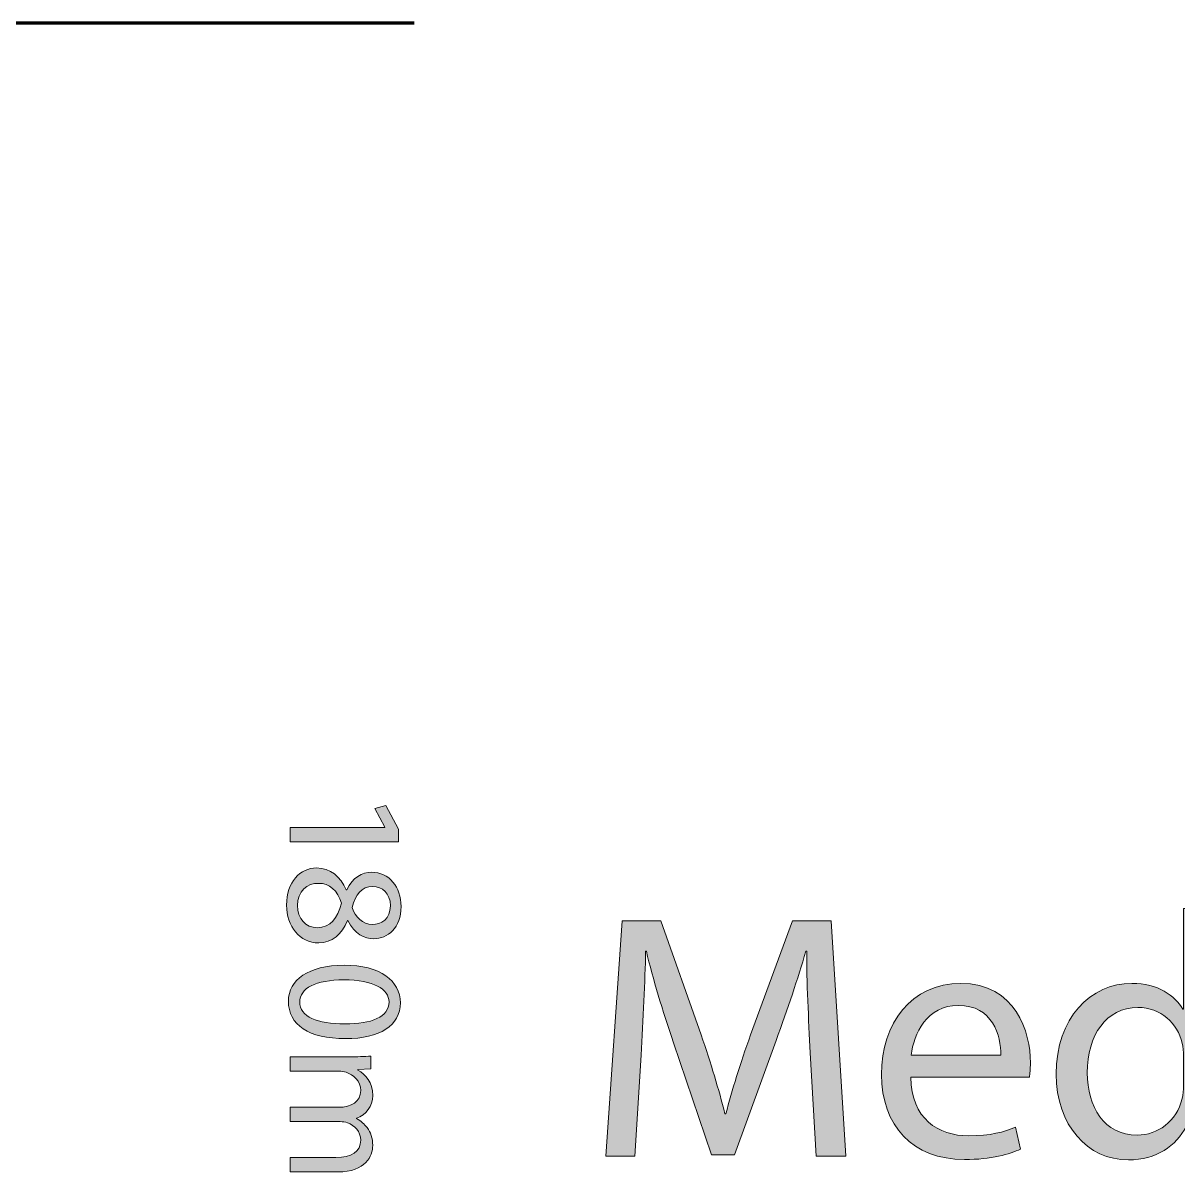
# Model space of a CAD drawing. Header units: inches. Extents: x -572 to 1154, y 60 to 244.
# Drawn here: x 414.7 to 514, y 142.9 to 242.5 of the extents above; entities that cross this region are included whole.
import ezdxf

# ---------------------------------------------------------------- set-up
doc = ezdxf.new("R2010")
doc.units = ezdxf.units.IN
doc.header["$MEASUREMENT"] = 0
doc.layers.add('Layer 1', color=7, linetype='Continuous')

# ---------------------------------------------------------------- blocks, each defined once
blk = doc.blocks.new('block 8')
at = {"layer": 'Layer 1', "true_color": 0xffffff}
h = blk.add_hatch(color=7, dxfattribs=at)
h.dxf.hatch_style = 2
edge = h.paths.add_edge_path()
edge.add_spline(control_points=[(439.931, 169.826), (441.133, 169.826), (441.984, 169.107), (442.482, 167.935), (442.482, 167.935), (442.526, 167.949), (442.526, 167.949), (443.024, 169.005), (443.845, 169.459), (444.666, 169.459), (446.177, 169.459), (447.203, 168.184), (447.203, 166.512), (447.203, 164.665), (446.045, 163.741), (444.857, 163.741), (444.051, 163.741), (443.186, 164.137), (442.628, 165.31), (442.628, 165.31), (442.585, 165.31), (442.585, 165.31), (442.115, 164.122), (441.28, 163.389), (440.121, 163.389), (438.465, 163.389), (437.35, 164.812), (437.35, 166.63), (437.35, 168.624), (438.538, 169.826), (439.931, 169.826)], knot_values=[0, 0, 0, 0, 1, 1, 1, 2, 2, 2, 3, 3, 3, 4, 4, 4, 5, 5, 5, 6, 6, 6, 7, 7, 7, 8, 8, 8, 9, 9, 9, 10, 10, 10, 10], degree=3, periodic=1)
edge = h.paths.add_edge_path()
edge.add_spline(control_points=[(439.989, 164.694), (441.148, 164.694), (441.705, 165.501), (442.071, 166.791), (441.749, 167.906), (441.016, 168.507), (440.107, 168.507), (439.139, 168.551), (438.288, 167.817), (438.288, 166.601), (438.288, 165.442), (439.007, 164.694), (439.989, 164.694)], knot_values=[0, 0, 0, 0, 1, 1, 1, 2, 2, 2, 3, 3, 3, 4, 4, 4, 4], degree=3, periodic=1)
edge = h.paths.add_edge_path()
edge.add_spline(control_points=[(444.755, 168.243), (443.802, 168.243), (443.289, 167.524), (442.995, 166.424), (443.274, 165.603), (443.861, 164.973), (444.726, 164.973), (445.488, 164.973), (446.28, 165.427), (446.28, 166.586), (446.28, 167.656), (445.576, 168.243), (444.755, 168.243)], knot_values=[0, 0, 0, 0, 1, 1, 1, 2, 2, 2, 3, 3, 3, 4, 4, 4, 4], degree=3, periodic=1)
at = {"layer": 'Layer 1', "lineweight": 0}
for points, knots in [([(439.931, 169.826), (441.133, 169.826), (441.984, 169.107), (442.482, 167.935), (442.482, 167.935), (442.526, 167.949), (442.526, 167.949), (443.024, 169.005), (443.845, 169.459), (444.666, 169.459), (446.177, 169.459), (447.203, 168.184), (447.203, 166.512), (447.203, 164.665), (446.045, 163.741), (444.857, 163.741), (444.051, 163.741), (443.186, 164.137), (442.628, 165.31), (442.628, 165.31), (442.585, 165.31), (442.585, 165.31), (442.115, 164.122), (441.28, 163.389), (440.121, 163.389), (438.465, 163.389), (437.35, 164.812), (437.35, 166.63), (437.35, 168.624), (438.538, 169.826), (439.931, 169.826)], [0, 0, 0, 0, 1, 1, 1, 2, 2, 2, 3, 3, 3, 4, 4, 4, 5, 5, 5, 6, 6, 6, 7, 7, 7, 8, 8, 8, 9, 9, 9, 10, 10, 10, 10]), ([(439.989, 164.694), (441.148, 164.694), (441.705, 165.501), (442.071, 166.791), (441.749, 167.906), (441.016, 168.507), (440.107, 168.507), (439.139, 168.551), (438.288, 167.817), (438.288, 166.601), (438.288, 165.442), (439.007, 164.694), (439.989, 164.694)], [0, 0, 0, 0, 1, 1, 1, 2, 2, 2, 3, 3, 3, 4, 4, 4, 4]), ([(444.755, 168.243), (443.802, 168.243), (443.289, 167.524), (442.995, 166.424), (443.274, 165.603), (443.861, 164.973), (444.726, 164.973), (445.488, 164.973), (446.28, 165.427), (446.28, 166.586), (446.28, 167.656), (445.576, 168.243), (444.755, 168.243)], [0, 0, 0, 0, 1, 1, 1, 2, 2, 2, 3, 3, 3, 4, 4, 4, 4])]:
    blk.add_open_spline(points, degree=3, knots=knots, dxfattribs=at)
blk = doc.blocks.new('block 7')
at = {"layer": 'Layer 1', "true_color": 0xffffff}
h = blk.add_hatch(color=7, dxfattribs=at)
h.dxf.hatch_style = 2
h.paths.add_polyline_path([(445.804, 173.304), (445.804, 173.333), (444.931, 174.951), (445.89, 175.194), (446.979, 173.16), (446.979, 172.086), (437.668, 172.086), (437.668, 173.303)])
h = blk.add_hatch(color=7, dxfattribs=at)
h.dxf.hatch_style = 2
edge = h.paths.add_edge_path()
edge.add_spline(control_points=[(442.424, 155.154), (439.258, 155.154), (437.511, 156.329), (437.511, 158.392), (437.511, 160.211), (439.215, 161.443), (442.296, 161.471), (445.418, 161.471), (447.137, 160.125), (447.137, 158.234), (447.137, 156.272), (445.39, 155.154), (442.424, 155.154)], knot_values=[0, 0, 0, 0, 1, 1, 1, 2, 2, 2, 3, 3, 3, 4, 4, 4, 4], degree=3, periodic=1)
edge = h.paths.add_edge_path()
edge.add_spline(control_points=[(442.281, 160.211), (439.86, 160.211), (438.485, 159.466), (438.485, 158.32), (438.485, 157.031), (439.99, 156.415), (442.367, 156.415), (444.658, 156.415), (446.163, 157.003), (446.163, 158.306), (446.163, 159.409), (444.817, 160.211), (442.281, 160.211)], knot_values=[0, 0, 0, 0, 1, 1, 1, 2, 2, 2, 3, 3, 3, 4, 4, 4, 4], degree=3, periodic=1)
h = blk.add_hatch(color=7, dxfattribs=at)
h.dxf.hatch_style = 2
edge = h.paths.add_edge_path()
edge.add_spline(control_points=[(442.725, 153.593), (443.442, 153.593), (444.029, 153.607), (444.602, 153.65), (444.602, 153.65), (444.602, 152.546), (444.602, 152.546), (444.602, 152.546), (443.484, 152.49), (443.484, 152.49), (443.484, 152.49), (443.484, 152.447), (443.484, 152.447), (444.143, 152.06), (444.759, 151.415), (444.759, 150.27), (444.759, 149.324), (444.186, 148.608), (443.37, 148.307), (443.37, 148.307), (443.37, 148.278), (443.37, 148.278), (443.757, 148.063), (444.057, 147.791), (444.272, 147.505), (444.588, 147.089), (444.759, 146.631), (444.759, 145.972), (444.759, 145.055), (444.158, 143.695), (441.752, 143.695), (441.752, 143.695), (437.669, 143.695), (437.669, 143.695), (437.669, 143.695), (437.669, 144.926), (437.669, 144.926), (437.669, 144.926), (441.594, 144.926), (441.594, 144.926), (442.926, 144.926), (443.729, 145.413), (443.729, 146.43), (443.729, 147.147), (443.198, 147.705), (442.582, 147.921), (442.411, 147.978), (442.181, 148.021), (441.953, 148.021), (441.953, 148.021), (437.669, 148.021), (437.669, 148.021), (437.669, 148.021), (437.669, 149.252), (437.669, 149.252), (437.669, 149.252), (441.823, 149.252), (441.823, 149.252), (442.926, 149.252), (443.728, 149.74), (443.728, 150.7), (443.728, 151.487), (443.098, 152.06), (442.467, 152.261), (442.281, 152.332), (442.066, 152.361), (441.851, 152.361), (441.851, 152.361), (437.669, 152.361), (437.669, 152.361), (437.669, 152.361), (437.669, 153.593), (437.669, 153.593), (437.669, 153.593), (442.725, 153.593), (442.725, 153.593), (442.725, 153.593), (442.725, 153.593), (442.725, 153.593)], knot_values=[0, 0, 0, 0, 1, 1, 1, 2, 2, 2, 3, 3, 3, 4, 4, 4, 5, 5, 5, 6, 6, 6, 7, 7, 7, 8, 8, 8, 9, 9, 9, 10, 10, 10, 11, 11, 11, 12, 12, 12, 13, 13, 13, 14, 14, 14, 15, 15, 15, 16, 16, 16, 17, 17, 17, 18, 18, 18, 19, 19, 19, 20, 20, 20, 21, 21, 21, 22, 22, 22, 23, 23, 23, 24, 24, 24, 25, 25, 25, 26, 26, 26, 26], degree=3, periodic=1)
h = blk.add_hatch(color=7, dxfattribs=at)
h.dxf.hatch_style = 2
edge = h.paths.add_edge_path()
edge.add_spline(control_points=[(442.725, 141.645), (443.442, 141.645), (444.029, 141.66), (444.602, 141.702), (444.602, 141.702), (444.602, 140.6), (444.602, 140.6), (444.602, 140.6), (443.484, 140.542), (443.484, 140.542), (443.484, 140.542), (443.484, 140.499), (443.484, 140.499), (444.143, 140.113), (444.759, 139.468), (444.759, 138.322), (444.759, 137.376), (444.186, 136.66), (443.37, 136.359), (443.37, 136.359), (443.37, 136.331), (443.37, 136.331), (443.757, 136.116), (444.057, 135.844), (444.272, 135.558), (444.588, 135.142), (444.759, 134.684), (444.759, 134.024), (444.759, 133.108), (444.158, 131.747), (441.752, 131.747), (441.752, 131.747), (437.669, 131.747), (437.669, 131.747), (437.669, 131.747), (437.669, 132.979), (437.669, 132.979), (437.669, 132.979), (441.594, 132.979), (441.594, 132.979), (442.926, 132.979), (443.729, 133.466), (443.729, 134.483), (443.729, 135.199), (443.198, 135.758), (442.582, 135.973), (442.411, 136.031), (442.181, 136.073), (441.953, 136.073), (441.953, 136.073), (437.669, 136.073), (437.669, 136.073), (437.669, 136.073), (437.669, 137.305), (437.669, 137.305), (437.669, 137.305), (441.823, 137.305), (441.823, 137.305), (442.926, 137.305), (443.728, 137.792), (443.728, 138.752), (443.728, 139.54), (443.098, 140.113), (442.467, 140.314), (442.281, 140.385), (442.066, 140.413), (441.851, 140.413), (441.851, 140.413), (437.669, 140.413), (437.669, 140.413), (437.669, 140.413), (437.669, 141.645), (437.669, 141.645), (437.669, 141.645), (442.725, 141.645), (442.725, 141.645), (442.725, 141.645), (442.725, 141.645), (442.725, 141.645)], knot_values=[0, 0, 0, 0, 1, 1, 1, 2, 2, 2, 3, 3, 3, 4, 4, 4, 5, 5, 5, 6, 6, 6, 7, 7, 7, 8, 8, 8, 9, 9, 9, 10, 10, 10, 11, 11, 11, 12, 12, 12, 13, 13, 13, 14, 14, 14, 15, 15, 15, 16, 16, 16, 17, 17, 17, 18, 18, 18, 19, 19, 19, 20, 20, 20, 21, 21, 21, 22, 22, 22, 23, 23, 23, 24, 24, 24, 25, 25, 25, 26, 26, 26, 26], degree=3, periodic=1)
at = {"layer": 'Layer 1', "lineweight": 0}
blk.add_lwpolyline([(445.804, 173.304), (445.804, 173.333), (444.931, 174.951), (445.89, 175.194), (446.979, 173.16), (446.979, 172.086), (437.668, 172.086), (437.668, 173.303), (445.804, 173.304), (445.804, 173.304)], dxfattribs=at)
for points, knots in [([(442.424, 155.154), (439.258, 155.154), (437.511, 156.329), (437.511, 158.392), (437.511, 160.211), (439.215, 161.443), (442.296, 161.471), (445.418, 161.471), (447.137, 160.125), (447.137, 158.234), (447.137, 156.272), (445.39, 155.154), (442.424, 155.154)], [0, 0, 0, 0, 1, 1, 1, 2, 2, 2, 3, 3, 3, 4, 4, 4, 4]), ([(442.281, 160.211), (439.86, 160.211), (438.485, 159.466), (438.485, 158.32), (438.485, 157.031), (439.99, 156.415), (442.367, 156.415), (444.658, 156.415), (446.163, 157.003), (446.163, 158.306), (446.163, 159.409), (444.817, 160.211), (442.281, 160.211)], [0, 0, 0, 0, 1, 1, 1, 2, 2, 2, 3, 3, 3, 4, 4, 4, 4]), ([(442.725, 153.593), (443.442, 153.593), (444.029, 153.607), (444.602, 153.65), (444.602, 153.65), (444.602, 152.546), (444.602, 152.546), (444.602, 152.546), (443.484, 152.49), (443.484, 152.49), (443.484, 152.49), (443.484, 152.447), (443.484, 152.447), (444.143, 152.06), (444.759, 151.415), (444.759, 150.27), (444.759, 149.324), (444.186, 148.608), (443.37, 148.307), (443.37, 148.307), (443.37, 148.278), (443.37, 148.278), (443.757, 148.063), (444.057, 147.791), (444.272, 147.505), (444.588, 147.089), (444.759, 146.631), (444.759, 145.972), (444.759, 145.055), (444.158, 143.695), (441.752, 143.695), (441.752, 143.695), (437.669, 143.695), (437.669, 143.695), (437.669, 143.695), (437.669, 144.926), (437.669, 144.926), (437.669, 144.926), (441.594, 144.926), (441.594, 144.926), (442.926, 144.926), (443.729, 145.413), (443.729, 146.43), (443.729, 147.147), (443.198, 147.705), (442.582, 147.921), (442.411, 147.978), (442.181, 148.021), (441.953, 148.021), (441.953, 148.021), (437.669, 148.021), (437.669, 148.021), (437.669, 148.021), (437.669, 149.252), (437.669, 149.252), (437.669, 149.252), (441.823, 149.252), (441.823, 149.252), (442.926, 149.252), (443.728, 149.74), (443.728, 150.7), (443.728, 151.487), (443.098, 152.06), (442.467, 152.261), (442.281, 152.332), (442.066, 152.361), (441.851, 152.361), (441.851, 152.361), (437.669, 152.361), (437.669, 152.361), (437.669, 152.361), (437.669, 153.593), (437.669, 153.593), (437.669, 153.593), (442.725, 153.593), (442.725, 153.593), (442.725, 153.593), (442.725, 153.593), (442.725, 153.593)], [0, 0, 0, 0, 1, 1, 1, 2, 2, 2, 3, 3, 3, 4, 4, 4, 5, 5, 5, 6, 6, 6, 7, 7, 7, 8, 8, 8, 9, 9, 9, 10, 10, 10, 11, 11, 11, 12, 12, 12, 13, 13, 13, 14, 14, 14, 15, 15, 15, 16, 16, 16, 17, 17, 17, 18, 18, 18, 19, 19, 19, 20, 20, 20, 21, 21, 21, 22, 22, 22, 23, 23, 23, 24, 24, 24, 25, 25, 25, 26, 26, 26, 26]), ([(442.725, 141.645), (443.442, 141.645), (444.029, 141.66), (444.602, 141.702), (444.602, 141.702), (444.602, 140.6), (444.602, 140.6), (444.602, 140.6), (443.484, 140.542), (443.484, 140.542), (443.484, 140.542), (443.484, 140.499), (443.484, 140.499), (444.143, 140.113), (444.759, 139.468), (444.759, 138.322), (444.759, 137.376), (444.186, 136.66), (443.37, 136.359), (443.37, 136.359), (443.37, 136.331), (443.37, 136.331), (443.757, 136.116), (444.057, 135.844), (444.272, 135.558), (444.588, 135.142), (444.759, 134.684), (444.759, 134.024), (444.759, 133.108), (444.158, 131.747), (441.752, 131.747), (441.752, 131.747), (437.669, 131.747), (437.669, 131.747), (437.669, 131.747), (437.669, 132.979), (437.669, 132.979), (437.669, 132.979), (441.594, 132.979), (441.594, 132.979), (442.926, 132.979), (443.729, 133.466), (443.729, 134.483), (443.729, 135.199), (443.198, 135.758), (442.582, 135.973), (442.411, 136.031), (442.181, 136.073), (441.953, 136.073), (441.953, 136.073), (437.669, 136.073), (437.669, 136.073), (437.669, 136.073), (437.669, 137.305), (437.669, 137.305), (437.669, 137.305), (441.823, 137.305), (441.823, 137.305), (442.926, 137.305), (443.728, 137.792), (443.728, 138.752), (443.728, 139.54), (443.098, 140.113), (442.467, 140.314), (442.281, 140.385), (442.066, 140.413), (441.851, 140.413), (441.851, 140.413), (437.669, 140.413), (437.669, 140.413), (437.669, 140.413), (437.669, 141.645), (437.669, 141.645), (437.669, 141.645), (442.725, 141.645), (442.725, 141.645), (442.725, 141.645), (442.725, 141.645), (442.725, 141.645)], [0, 0, 0, 0, 1, 1, 1, 2, 2, 2, 3, 3, 3, 4, 4, 4, 5, 5, 5, 6, 6, 6, 7, 7, 7, 8, 8, 8, 9, 9, 9, 10, 10, 10, 11, 11, 11, 12, 12, 12, 13, 13, 13, 14, 14, 14, 15, 15, 15, 16, 16, 16, 17, 17, 17, 18, 18, 18, 19, 19, 19, 20, 20, 20, 21, 21, 21, 22, 22, 22, 23, 23, 23, 24, 24, 24, 25, 25, 25, 26, 26, 26, 26])]:
    blk.add_open_spline(points, degree=3, knots=knots, dxfattribs=at)
at = {"layer": 'Layer 1'}
blk.add_blockref('block 8', (0, 0), dxfattribs=at)
blk = doc.blocks.new('block 6')
at = {"layer": 'Layer 1', "color": 7, "lineweight": 100, "true_color": 0xffffff}
for points in [[(448.318, 242.471), (380.117, 242.471)], [(380.117, 62.471), (448.318, 62.471)]]:
    blk.add_lwpolyline(points, dxfattribs=at)
at = {"layer": 'Layer 1'}
blk.add_blockref('block 7', (0, 0), dxfattribs=at)
blk = doc.blocks.new('block 10')
at = {"layer": 'Layer 1', "true_color": 0xffffff}
h = blk.add_hatch(color=7, dxfattribs=at)
h.dxf.hatch_style = 2
edge = h.paths.add_edge_path()
edge.add_spline(control_points=[(517.133, 166.355), (517.133, 166.355), (517.133, 148.805), (517.133, 148.805), (517.133, 147.515), (517.163, 146.046), (517.252, 145.055), (517.252, 145.055), (514.883, 145.055), (514.883, 145.055), (514.883, 145.055), (514.763, 147.575), (514.763, 147.575), (514.763, 147.575), (514.703, 147.575), (514.703, 147.575), (513.892, 145.955), (512.123, 144.725), (509.753, 144.725), (506.243, 144.725), (503.542, 147.695), (503.542, 152.105), (503.513, 156.935), (506.512, 159.905), (510.052, 159.905), (512.272, 159.905), (513.772, 158.855), (514.432, 157.685), (514.432, 157.685), (514.492, 157.685), (514.492, 157.685), (514.492, 157.685), (514.492, 166.355), (514.492, 166.355), (514.492, 166.355), (517.133, 166.355), (517.133, 166.355), (517.133, 166.355), (517.133, 166.355), (517.133, 166.355)], knot_values=[0, 0, 0, 0, 1, 1, 1, 2, 2, 2, 3, 3, 3, 4, 4, 4, 5, 5, 5, 6, 6, 6, 7, 7, 7, 8, 8, 8, 9, 9, 9, 10, 10, 10, 11, 11, 11, 12, 12, 12, 13, 13, 13, 13], degree=3, periodic=1)
edge = h.paths.add_edge_path()
edge.add_spline(control_points=[(514.493, 153.665), (514.493, 153.995), (514.463, 154.445), (514.373, 154.775), (513.983, 156.456), (512.543, 157.835), (510.562, 157.835), (507.833, 157.835), (506.213, 155.435), (506.213, 152.226), (506.213, 149.286), (507.653, 146.855), (510.503, 146.855), (512.273, 146.855), (513.892, 148.025), (514.373, 150.006), (514.463, 150.366), (514.493, 150.726), (514.493, 151.145), (514.493, 151.145), (514.493, 153.665), (514.493, 153.665), (514.493, 153.665), (514.493, 153.665), (514.493, 153.665)], knot_values=[0, 0, 0, 0, 1, 1, 1, 2, 2, 2, 3, 3, 3, 4, 4, 4, 5, 5, 5, 6, 6, 6, 7, 7, 7, 8, 8, 8, 8], degree=3, periodic=1)
h = blk.add_hatch(color=7, dxfattribs=at)
h.dxf.hatch_style = 2
edge = h.paths.add_edge_path()
edge.add_spline(control_points=[(482.393, 153.935), (482.242, 156.755), (482.063, 160.146), (482.093, 162.665), (482.093, 162.665), (482.003, 162.665), (482.003, 162.665), (481.313, 160.295), (480.473, 157.775), (479.453, 154.985), (479.453, 154.985), (475.883, 145.175), (475.883, 145.175), (475.883, 145.175), (473.903, 145.175), (473.903, 145.175), (473.903, 145.175), (470.633, 154.804), (470.633, 154.804), (469.672, 157.654), (468.863, 160.265), (468.293, 162.664), (468.293, 162.664), (468.233, 162.664), (468.233, 162.664), (468.173, 160.144), (468.023, 156.754), (467.843, 153.725), (467.843, 153.725), (467.303, 145.055), (467.303, 145.055), (467.303, 145.055), (464.813, 145.055), (464.813, 145.055), (464.813, 145.055), (466.223, 165.274), (466.223, 165.274), (466.223, 165.274), (469.552, 165.274), (469.552, 165.274), (469.552, 165.274), (473.002, 155.494), (473.002, 155.494), (473.842, 153.004), (474.533, 150.784), (475.042, 148.684), (475.042, 148.684), (475.132, 148.684), (475.132, 148.684), (475.642, 150.724), (476.362, 152.944), (477.262, 155.494), (477.262, 155.494), (480.862, 165.274), (480.862, 165.274), (480.862, 165.274), (484.191, 165.274), (484.191, 165.274), (484.191, 165.274), (485.451, 145.055), (485.451, 145.055), (485.451, 145.055), (482.901, 145.055), (482.901, 145.055), (482.901, 145.055), (482.393, 153.935), (482.393, 153.935)], knot_values=[0, 0, 0, 0, 1, 1, 1, 2, 2, 2, 3, 3, 3, 4, 4, 4, 5, 5, 5, 6, 6, 6, 7, 7, 7, 8, 8, 8, 9, 9, 9, 10, 10, 10, 11, 11, 11, 12, 12, 12, 13, 13, 13, 14, 14, 14, 15, 15, 15, 16, 16, 16, 17, 17, 17, 18, 18, 18, 19, 19, 19, 20, 20, 20, 21, 21, 21, 22, 22, 22, 22], degree=3, periodic=1)
h = blk.add_hatch(color=7, dxfattribs=at)
h.dxf.hatch_style = 2
edge = h.paths.add_edge_path()
edge.add_spline(control_points=[(491.033, 151.835), (491.093, 148.265), (493.373, 146.796), (496.013, 146.796), (497.903, 146.796), (499.043, 147.126), (500.033, 147.545), (500.033, 147.545), (500.483, 145.656), (500.483, 145.656), (499.553, 145.236), (497.963, 144.755), (495.653, 144.755), (491.183, 144.755), (488.514, 147.695), (488.514, 152.075), (488.514, 156.456), (491.094, 159.905), (495.323, 159.905), (500.064, 159.905), (501.323, 155.736), (501.323, 153.065), (501.323, 152.525), (501.263, 152.104), (501.233, 151.835), (501.233, 151.835), (491.033, 151.835), (491.033, 151.835), (491.033, 151.835), (491.033, 151.835), (491.033, 151.835)], knot_values=[0, 0, 0, 0, 1, 1, 1, 2, 2, 2, 3, 3, 3, 4, 4, 4, 5, 5, 5, 6, 6, 6, 7, 7, 7, 8, 8, 8, 9, 9, 9, 10, 10, 10, 10], degree=3, periodic=1)
edge = h.paths.add_edge_path()
edge.add_spline(control_points=[(498.773, 153.725), (498.803, 155.405), (498.083, 158.015), (495.113, 158.015), (492.443, 158.015), (491.273, 155.554), (491.063, 153.725), (491.063, 153.725), (498.773, 153.725), (498.773, 153.725)], knot_values=[0, 0, 0, 0, 1, 1, 1, 2, 2, 2, 3, 3, 3, 3], degree=3, periodic=1)
at = {"layer": 'Layer 1', "lineweight": 0}
for points, knots in [([(517.133, 166.355), (517.133, 166.355), (517.133, 148.805), (517.133, 148.805), (517.133, 147.515), (517.163, 146.046), (517.252, 145.055), (517.252, 145.055), (514.883, 145.055), (514.883, 145.055), (514.883, 145.055), (514.763, 147.575), (514.763, 147.575), (514.763, 147.575), (514.703, 147.575), (514.703, 147.575), (513.892, 145.955), (512.123, 144.725), (509.753, 144.725), (506.243, 144.725), (503.542, 147.695), (503.542, 152.105), (503.513, 156.935), (506.512, 159.905), (510.052, 159.905), (512.272, 159.905), (513.772, 158.855), (514.432, 157.685), (514.432, 157.685), (514.492, 157.685), (514.492, 157.685), (514.492, 157.685), (514.492, 166.355), (514.492, 166.355), (514.492, 166.355), (517.133, 166.355), (517.133, 166.355), (517.133, 166.355), (517.133, 166.355), (517.133, 166.355)], [0, 0, 0, 0, 1, 1, 1, 2, 2, 2, 3, 3, 3, 4, 4, 4, 5, 5, 5, 6, 6, 6, 7, 7, 7, 8, 8, 8, 9, 9, 9, 10, 10, 10, 11, 11, 11, 12, 12, 12, 13, 13, 13, 13]), ([(482.393, 153.935), (482.242, 156.755), (482.063, 160.146), (482.093, 162.665), (482.093, 162.665), (482.003, 162.665), (482.003, 162.665), (481.313, 160.295), (480.473, 157.775), (479.453, 154.985), (479.453, 154.985), (475.883, 145.175), (475.883, 145.175), (475.883, 145.175), (473.903, 145.175), (473.903, 145.175), (473.903, 145.175), (470.633, 154.804), (470.633, 154.804), (469.672, 157.654), (468.863, 160.265), (468.293, 162.664), (468.293, 162.664), (468.233, 162.664), (468.233, 162.664), (468.173, 160.144), (468.023, 156.754), (467.843, 153.725), (467.843, 153.725), (467.303, 145.055), (467.303, 145.055), (467.303, 145.055), (464.813, 145.055), (464.813, 145.055), (464.813, 145.055), (466.223, 165.274), (466.223, 165.274), (466.223, 165.274), (469.552, 165.274), (469.552, 165.274), (469.552, 165.274), (473.002, 155.494), (473.002, 155.494), (473.842, 153.004), (474.533, 150.784), (475.042, 148.684), (475.042, 148.684), (475.132, 148.684), (475.132, 148.684), (475.642, 150.724), (476.362, 152.944), (477.262, 155.494), (477.262, 155.494), (480.862, 165.274), (480.862, 165.274), (480.862, 165.274), (484.191, 165.274), (484.191, 165.274), (484.191, 165.274), (485.451, 145.055), (485.451, 145.055), (485.451, 145.055), (482.901, 145.055), (482.901, 145.055), (482.901, 145.055), (482.393, 153.935), (482.393, 153.935)], [0, 0, 0, 0, 1, 1, 1, 2, 2, 2, 3, 3, 3, 4, 4, 4, 5, 5, 5, 6, 6, 6, 7, 7, 7, 8, 8, 8, 9, 9, 9, 10, 10, 10, 11, 11, 11, 12, 12, 12, 13, 13, 13, 14, 14, 14, 15, 15, 15, 16, 16, 16, 17, 17, 17, 18, 18, 18, 19, 19, 19, 20, 20, 20, 21, 21, 21, 22, 22, 22, 22]), ([(491.033, 151.835), (491.093, 148.265), (493.373, 146.796), (496.013, 146.796), (497.903, 146.796), (499.043, 147.126), (500.033, 147.545), (500.033, 147.545), (500.483, 145.656), (500.483, 145.656), (499.553, 145.236), (497.963, 144.755), (495.653, 144.755), (491.183, 144.755), (488.514, 147.695), (488.514, 152.075), (488.514, 156.456), (491.094, 159.905), (495.323, 159.905), (500.064, 159.905), (501.323, 155.736), (501.323, 153.065), (501.323, 152.525), (501.263, 152.104), (501.233, 151.835), (501.233, 151.835), (491.033, 151.835), (491.033, 151.835), (491.033, 151.835), (491.033, 151.835), (491.033, 151.835)], [0, 0, 0, 0, 1, 1, 1, 2, 2, 2, 3, 3, 3, 4, 4, 4, 5, 5, 5, 6, 6, 6, 7, 7, 7, 8, 8, 8, 9, 9, 9, 10, 10, 10, 10]), ([(498.773, 153.725), (498.803, 155.405), (498.083, 158.015), (495.113, 158.015), (492.443, 158.015), (491.273, 155.554), (491.063, 153.725), (491.063, 153.725), (498.773, 153.725), (498.773, 153.725)], [0, 0, 0, 0, 1, 1, 1, 2, 2, 2, 3, 3, 3, 3]), ([(514.493, 153.665), (514.493, 153.995), (514.463, 154.445), (514.373, 154.775), (513.983, 156.456), (512.543, 157.835), (510.562, 157.835), (507.833, 157.835), (506.213, 155.435), (506.213, 152.226), (506.213, 149.286), (507.653, 146.855), (510.503, 146.855), (512.273, 146.855), (513.892, 148.025), (514.373, 150.006), (514.463, 150.366), (514.493, 150.726), (514.493, 151.145), (514.493, 151.145), (514.493, 153.665), (514.493, 153.665), (514.493, 153.665), (514.493, 153.665), (514.493, 153.665)], [0, 0, 0, 0, 1, 1, 1, 2, 2, 2, 3, 3, 3, 4, 4, 4, 5, 5, 5, 6, 6, 6, 7, 7, 7, 8, 8, 8, 8])]:
    blk.add_open_spline(points, degree=3, knots=knots, dxfattribs=at)
blk = doc.blocks.new('block 9')
at = {"layer": 'Layer 1'}
blk.add_blockref('block 10', (0, 0), dxfattribs=at)
blk = doc.blocks.new('block 5')
at = {"layer": 'Layer 1'}
for name in ['block 6', 'block 9']:
    blk.add_blockref(name, (0, 0), dxfattribs=at)

msp = doc.modelspace()

# ---------------------------------------------------------------- block references
at = {"layer": 'Layer 1'}
msp.add_blockref('block 5', (0, 0), dxfattribs=at)

doc.saveas('drawing.dxf')
